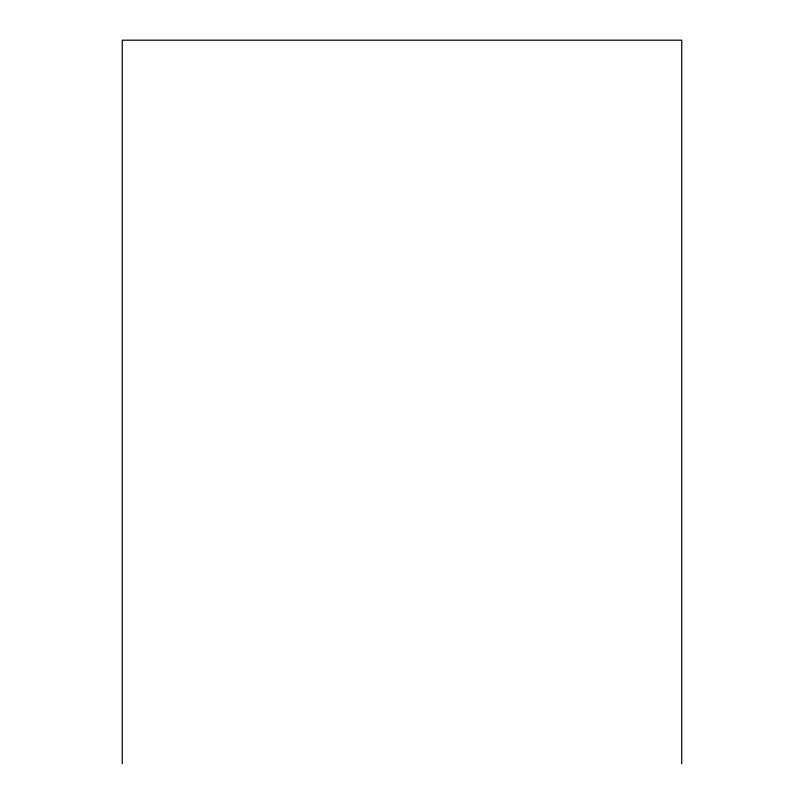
<?xml version="1.0" encoding="UTF-8"?>
<svg xmlns="http://www.w3.org/2000/svg" width="804" height="804" viewBox="0 0 804 804"><rect width="100%" height="100%" fill="white"/><g stroke="black" fill="none" stroke-linecap="round" stroke-linejoin="round"><path stroke-width="1.21" d="M681.742 763.8L681.742 40.2L122.258 40.2L122.258 763.8"/></g></svg>
